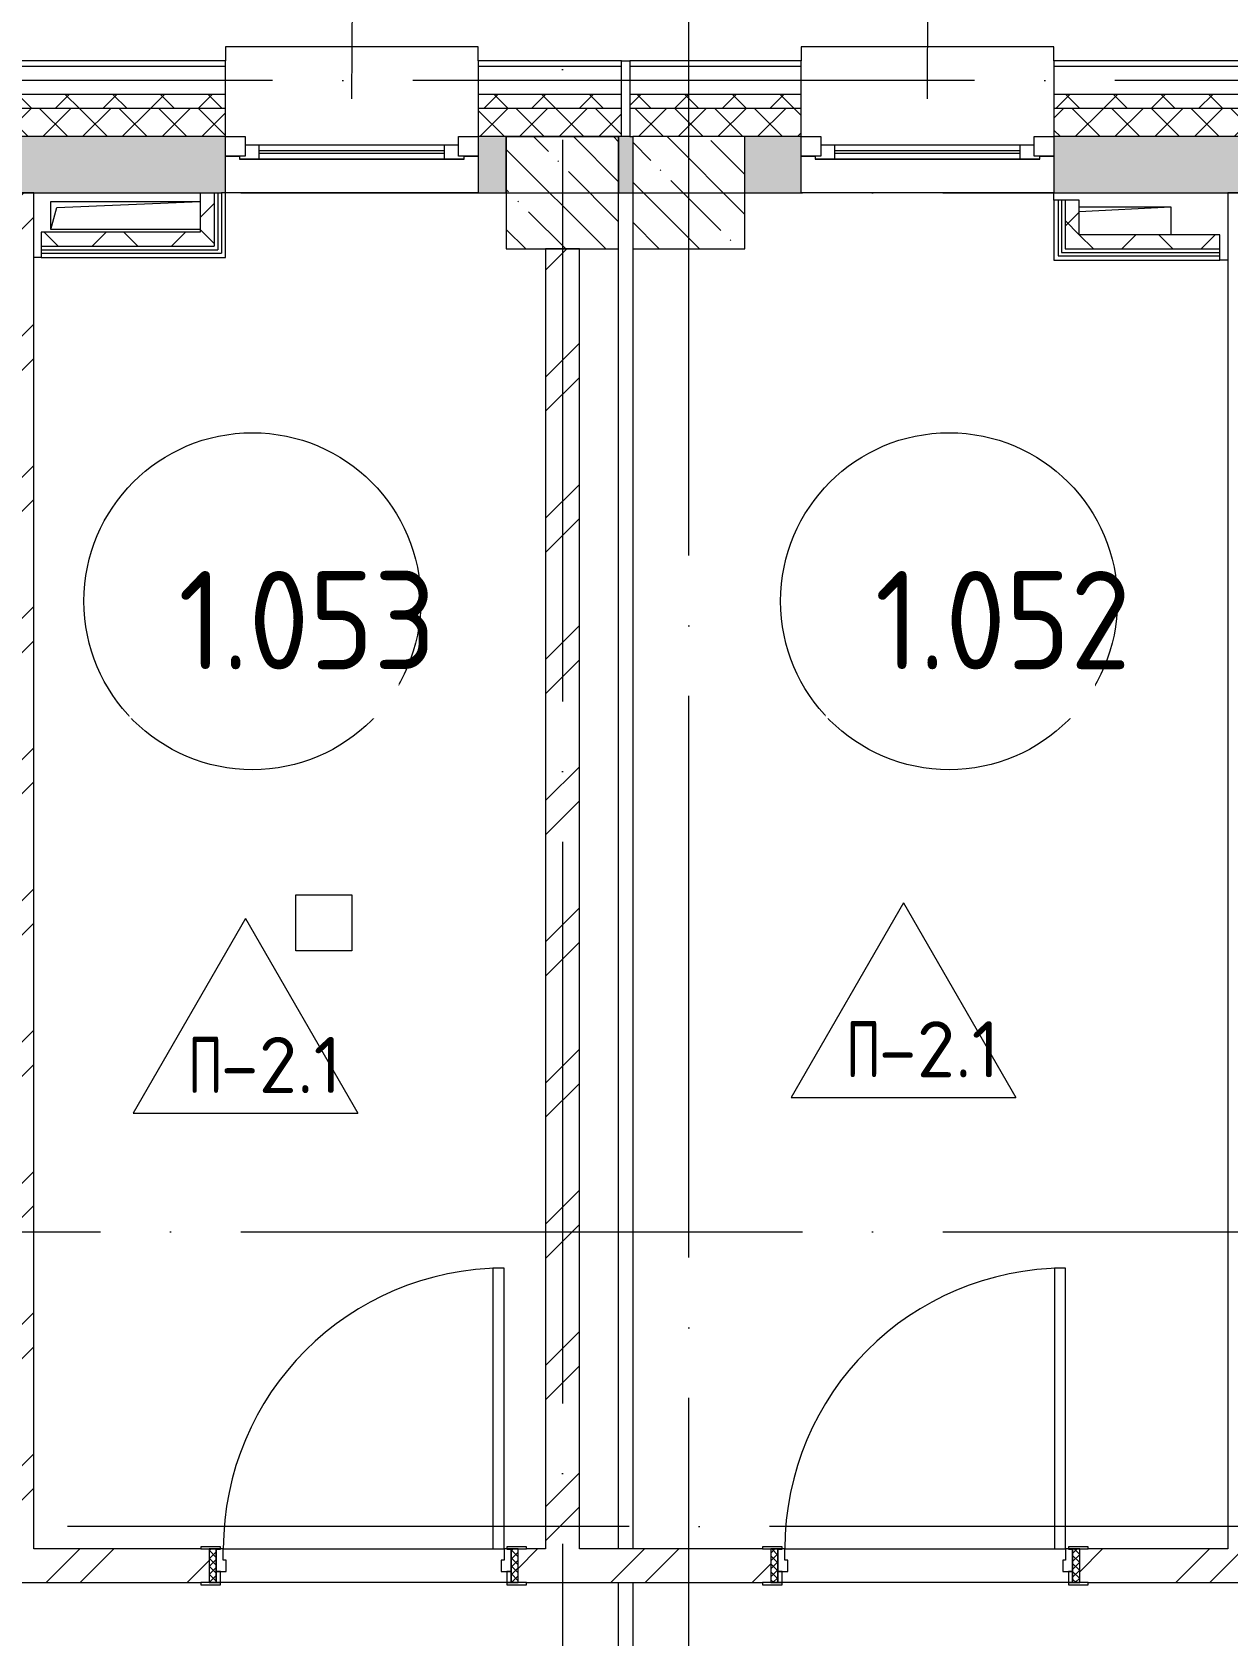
# Model space of a CAD drawing. Header units: millimetres. Extents: x -68946 to 288321, y -402657 to 324925.
# Drawn here: x 123999 to 128258, y 53235 to 58947 of the extents above; entities that cross this region are included whole.
import ezdxf

# ---------------------------------------------------------------- set-up
doc = ezdxf.new("R2010")
doc.units = ezdxf.units.MM
doc.linetypes.add('ADSK_Линия сетки', pattern=[2500, 2000, -250, 0, -250])
doc.linetypes.add('ADSK_Невидимые', pattern=[500, 300, -200])
for name, color, linetype, lineweight in [('A-AREA-____-IDEN', 250, 'Continuous', 9), ('A-DETL-____-HDLN', 90, 'ADSK_Невидимые', 9), ('A-DETL-GENF-OTLN', 250, 'Continuous', 5), ('A-DOOR-____-MCUT', 250, 'Continuous', 5), ('A-DOOR-____-OTLN', 250, 'Continuous', 5), ('A-DOOR-FRAM-MCUT', 31, 'Continuous', 5), ('A-DOOR-FRAM-OTLN', 31, 'Continuous', 5), ('A-FLOR-____-IDEN', 11, 'Continuous', 9), ('A-FLOR-____-OTLN', 192, 'Continuous', 9), ('A-GLAZ-____-IDEN', 152, 'Continuous', 9), ('A-GLAZ-____-MCUT', 250, 'Continuous', 9), ('A-GLAZ-____-OTLN', 250, 'Continuous', 5), ('A-WALL-____-MCUT', 250, 'Continuous', 13), ('A-WALL-____-OTLN', 250, 'Continuous', 9), ('A-WALL-____-PATT', 250, 'Continuous', 13), ('A-WALL-FNSH-MCUT', 250, 'Continuous', 13), ('I-WALL-____-OTLN', 250, 'Continuous', 9), ('S-COLS-____-MCUT', 250, 'Continuous', 25), ('S-COLS-____-OTLN', 250, 'Continuous', 9), ('S-GRID-____-OTLN', 250, 'Continuous', 9)]:
    doc.layers.add(name, color=color, linetype=linetype, lineweight=lineweight)
doc.styles.add('ISOCPEUR_1', font='isocpeur.ttf', dxfattribs={"width": 0.9, "height": 250})
doc.styles.add('ISOCPEUR_2', font='isocpeur.ttf', dxfattribs={"height": 160})
pattern_1 = [(45, (12287.9, -0.0006), (-251.4472, 251.4472), []), (45, (12287.9, 381), (-251.4472, 251.4472), [])]
pattern_2 = [(135, (12287.91, -0.0006), (-84.85281, -84.85281), []), (225, (12287.91, -0.0006), (84.85281, -84.85281), [])]
pattern_3 = [(45, (12287.91, -0.0006), (-70.71068, 70.71068), []), (135, (12287.91, -0.0006), (-70.71068, -70.71068), [])]
pattern_4 = [(45, (12287.91, -0.0006), (-141.42136, 141.42136), []), (135, (12287.91, -0.0006), (-141.42136, -141.42136), [])]

# ---------------------------------------------------------------- blocks, each defined once
blk = doc.blocks.new('Дверь_СКБ_1Ст_Внутренняя - Д-21л_1100x2100h_Пищеблок_Производственная часть-41855164-АР1_Маркировочный план 1 этажа С2и3')
at = {"layer": 'A-DOOR-____-OTLN'}
h = blk.add_hatch(dxfattribs=at)
h.set_pattern_fill('FP_12', color=256, style=0, pattern_type=2)
h.set_pattern_definition([(135, (1751.41, 124.685), (-14.14214, -14.14214), []), (225, (1751.41, 124.685), (14.14214, -14.14214), [])])
h.paths.add_polyline_path([(562.5, -60), (562.5, 60), (537.5, 60), (537.5, -60)])
at = {"layer": 'A-DOOR-FRAM-OTLN'}
h = blk.add_hatch(dxfattribs=at)
h.set_pattern_fill('FP_13', color=256, style=0, pattern_type=2)
h.set_pattern_definition([(45, (-371.384, 124.685), (-14.1421, 14.1421), []), (135, (-371.384, 124.685), (-14.1421, -14.1421), [])])
h.paths.add_polyline_path([(-512.5, -60), (-512.5, 60), (-537.5, 60), (-537.5, -60)])
at = {"layer": 'A-DOOR-____-MCUT'}
for p, q in [((512.5, 1060), (472.5, 1060)), ((472.5, 1060), (472.5, 60)), ((512.5, 60), (512.5, 1060)), ((472.5, 60), (512.5, 60))]:
    blk.add_line(p, q, dxfattribs=at)
at = {"layer": 'A-DOOR-____-OTLN'}
blk.add_arc((512.5, 60), 1000, 90, 180, dxfattribs=at)
at = {"layer": 'A-DOOR-FRAM-MCUT'}
for p, q in [((-497.5, 68), (-567.5, 68)), ((-567.5, 68), (-567.5, 60)), ((-567.5, 60), (-497.5, 60)), ((-512.5, 60), (-537.5, 60)), ((-537.5, 60), (-537.5, -60)), ((-487.5, 60), (-512.5, 60)), ((-512.5, 60), (-512.5, -20)), ((-512.5, -60), (-512.5, 60)), ((-497.5, 60), (-512.5, 60)), ((-512.5, 60), (-512.5, 59)), ((-512.5, 59), (-497.5, 59)), ((-497.5, 60), (-497.5, 68)), ((-497.5, 59), (-497.5, 60)), ((-487.5, 20), (-487.5, 60)), ((512.5, 60), (512.5, 20)), ((537.5, 60), (512.5, 60)), ((592.5, 68), (522.5, 68)), ((522.5, 68), (522.5, 60)), ((537.5, 60), (522.5, 60)), ((522.5, 60), (522.5, 59)), ((522.5, 60), (592.5, 60)), ((522.5, 59), (537.5, 59)), ((537.5, -20), (537.5, 60)), ((562.5, 60), (537.5, 60)), ((537.5, 60), (537.5, -60)), ((537.5, 59), (537.5, 60)), ((562.5, -60), (562.5, 60)), ((592.5, 60), (592.5, 68)), ((-477.5, 20), (-487.5, 20)), ((-477.5, -20), (-477.5, 20)), ((512.5, 20), (502.5, 20)), ((502.5, 20), (502.5, -20)), ((-512.5, -20), (-477.5, -20)), ((-497.5, -20), (-512.5, -20)), ((-512.5, -20), (-512.5, -60)), ((-497.5, -60), (-497.5, -20)), ((502.5, -20), (537.5, -20)), ((537.5, -20), (522.5, -20)), ((522.5, -20), (522.5, -60)), ((537.5, -60), (537.5, -20)), ((-497.5, -60), (-567.5, -60)), ((-567.5, -60), (-567.5, -68)), ((-567.5, -68), (-497.5, -68)), ((-537.5, -60), (-512.5, -60)), ((-512.5, -60), (-497.5, -60)), ((-497.5, -68), (-497.5, -60)), ((522.5, -60), (537.5, -60)), ((592.5, -60), (522.5, -60)), ((522.5, -60), (522.5, -68)), ((522.5, -68), (592.5, -68)), ((537.5, -60), (562.5, -60)), ((592.5, -68), (592.5, -60))]:
    blk.add_line(p, q, dxfattribs=at)
blk = doc.blocks.new('Окно_СКБ_1Ст1 - 120_Окно_СКБ_1Ст_900_ОК6Л-29019250-АР1_Маркировочный план 1 этажа С2и3')
at = {"layer": 'A-GLAZ-____-MCUT'}
for p, q in [((-450, -195), (-450, -125)), ((-450, -125), (-380, -125)), ((-380, -125), (-380, -195)), ((380, -155), (-380, -155)), ((-380, -155), (-380, -195)), ((-330, -205), (-330, -155)), ((330, -205), (330, -155)), ((380, -195), (380, -125)), ((380, -125), (450, -125)), ((380, -195), (380, -155)), ((450, -125), (450, -195)), ((-380, -195), (-450, -195)), ((-380, -195), (-400, -195)), ((-400, -195), (-400, -205)), ((-400, -205), (400, -205)), ((400, -205), (-400, -205)), ((450, -195), (380, -195)), ((400, -195), (380, -195)), ((400, -205), (400, -195))]:
    blk.add_line(p, q, dxfattribs=at)
at = {"layer": 'A-GLAZ-____-MCUT', "lineweight": 5}
for p, q in [((-330, -175), (330, -175)), ((330, -185), (-330, -185))]:
    blk.add_line(p, q, dxfattribs=at)
at = {"layer": 'A-GLAZ-____-OTLN'}
for p, q in [((-450, -195), (-400, -195)), ((400, -195), (450, -195))]:
    blk.add_line(p, q, dxfattribs=at)
blk = doc.blocks.new('WNW_Отлив1 - Отлив_металлический 2-28596055-АР1_Маркировочный план 1 этажа С2и3')
at = {"layer": 'A-GLAZ-____-OTLN'}
for p, q in [((450, 320), (-450, 320)), ((-450, 320), (-450, 270)), ((450, 270), (450, 320))]:
    blk.add_line(p, q, dxfattribs=at)
blk = doc.blocks.new('BSC_Колонна _Прямоугольная - 400x400-V56-АР1_Маркировочный план 1 этажа С2и3')
at = {"layer": 'S-COLS-____-OTLN', "lineweight": 5}
h = blk.add_hatch(dxfattribs=at)
h.set_pattern_fill('FP_90', color=256, style=0, pattern_type=2)
h.set_pattern_definition([(135, (-114049.98, -58375), (-142.56192, -142.56192), []), (135, (-113907.42, -58375), (-142.56192, -142.56192), [252.016, -50.403, 3.353, -47.05])])
h.paths.add_polyline_path([(200, -200), (200, 200), (-200, 200), (-200, -200), (-61.5, -200)])
at = {"layer": 'S-COLS-____-MCUT', "lineweight": 5}
for p, q in [((200, 200), (-200, 200)), ((-200, 200), (-200, -200)), ((200, -200), (200, 200)), ((-200, -200), (200, -200))]:
    blk.add_line(p, q, dxfattribs=at)
blk = doc.blocks.new('_Wn_-As_OpeningMEP_floor__Rectangular - _Wn_-As_OpeningMEP_floor__Rectangular-34851648-АР1_Маркировочный план 1 этажа С2и3')
at = {"layer": 'A-DETL-GENF-OTLN', "lineweight": 5}
blk.add_line((-101.9, 83.8), (225, 100), dxfattribs=at)
blk = doc.blocks.new('_Wn_-As_OpeningMEP_floor__Rectangular - _Wn_-As_OpeningMEP_floor__Rectangular-V92-АР1_Маркировочный план 1 этажа С2и3')
at = {"layer": 'A-DETL-GENF-OTLN', "lineweight": 5}
for p, q in [((-275, 0), (-253.1, 78.1)), ((-253.1, 78.1), (257.5, 99.3))]:
    blk.add_line(p, q, dxfattribs=at)
blk = doc.blocks.new('AAR_СКБ_Марка_Помещения_мал - Номер-28977439-АР1_Маркировочный план 1 этажа С2и3')
at = {"layer": 'A-AREA-____-IDEN'}
blk.add_circle((-0.028, 0), 3, dxfattribs=at)
blk = doc.blocks.new('AAR_СКБ_Марка_Перекрытия - Марка пола-17325028-АР1_Маркировочный план 1 этажа С2и3')
at = {"layer": 'A-FLOR-____-IDEN'}
for p, q in [((0, 6.932), (-4.002, 0)), ((0, 6.932), (4.002, 0)), ((-4.002, 0), (4.002, 0))]:
    blk.add_line(p, q, dxfattribs=at)

msp = doc.modelspace()

# ---------------------------------------------------------------- hatches: boundary and pattern name
at = {"layer": 'A-WALL-____-PATT', "lineweight": 15, "true_color": 0x000000}
h = msp.add_hatch(dxfattribs=at)
h.set_pattern_fill('FP_53', color=18, style=0, pattern_type=2)
h.set_pattern_definition(pattern_2)
h.paths.add_polyline_path([(125687.8919, 58675), (126097.8919, 58675), (126097.8919, 58725), (125587.9138, 58725), (125587.9138, 58675)])
h.paths.add_polyline_path([(124453.4726, 58675), (124687.9138, 58675), (124687.9138, 58725), (123687.9138, 58725), (123687.9138, 58675)])
h.paths.add_polyline_path([(121657.9597, 58675), (122787.9138, 58675), (122787.9138, 58725), (121537.9597, 58725), (121537.9597, 58675), (121637.9597, 58675)])
h = msp.add_hatch(dxfattribs=at)
h.set_pattern_fill('FP_53', color=18, style=0, pattern_type=2)
h.set_pattern_definition(pattern_2)
h.paths.add_polyline_path([(130387.9144, 58675), (130547.9144, 58675), (130547.598, 58725), (129537.9138, 58725), (129537.9138, 58675), (130287.9144, 58675)])
h.paths.add_polyline_path([(128637.9138, 58675), (128637.9138, 58725), (127637.9138, 58725), (127637.9138, 58675)])
h.paths.add_polyline_path([(126737.9138, 58675), (126737.9138, 58725), (126127.8919, 58725), (126127.8919, 58675), (126276.3634, 58675)])
h = msp.add_hatch(dxfattribs=at)
h.set_pattern_fill('FP_52', color=18, style=0, pattern_type=2)
h.set_pattern_definition(pattern_3)
h.paths.add_polyline_path([(123884.6878, 58575), (124687.9138, 58575), (124687.9138, 58675), (123687.9138, 58675), (123687.9138, 58575)])
h.paths.add_polyline_path([(121657.9597, 58575), (122787.9138, 58575), (122787.9138, 58675), (121487.9597, 58675), (121487.9597, 58575), (121637.9597, 58575)])
h.paths.add_polyline_path([(125587.9138, 58575), (126097.8919, 58575), (126097.8919, 58675), (125587.9138, 58675), (125587.9138, 58606.0127)])
h = msp.add_hatch(dxfattribs=at)
h.set_pattern_fill('FP_52', color=18, style=0, pattern_type=2)
h.set_pattern_definition(pattern_3)
h.paths.add_polyline_path([(130087.9138, 58575), (130287.9144, 58575), (130287.9144, 58675), (129537.9138, 58675), (129537.9138, 58575), (129887.8919, 58575)])
h.paths.add_polyline_path([(128377.9138, 58575), (128637.9138, 58575), (128637.9138, 58675), (127637.9138, 58675), (127637.9138, 58575), (128326.7966, 58575)])
h.paths.add_polyline_path([(126137.8919, 58575), (126737.9138, 58575), (126737.9138, 58675), (126127.8919, 58675), (126127.8919, 58575)])
h = msp.add_hatch(dxfattribs=at)
h.set_pattern_fill('FP_3', color=18, style=0, pattern_type=2)
h.set_pattern_definition([(50, (12287.9, -0.0006), (364.3679, -31.8783), [38.1, -419.1]), (355, (12287.9, -0.0006), (-70.4859, 382.1133), [30.48, -335.28]), (100.451, (12318.28, -2.66), (293.885, 350.2334), [32.38, -356.18]), (46.184, (12287.9, 101.6), (542.1585, -84.0858), [57.15, -628.65]), (96.636, (12333.1, 94.6), (474.805, 494.8554), [48.57, -534.27]), (351.184, (12287.9, 101.6), (474.8102, 494.85), [45.72, -502.92]), (21, (12338.7, 76.2), (303.2285, -204.53046), [38.1, -419.1]), (326, (12338.7, 76.2), (123.6039, 368.376), [30.48, -335.28]), (71.451, (12364, 59.16), (426.8341, 163.8427), [32.38, -356.18]), (37.5, (12287.91, -0.0006), (6.17665, 169.11015), [16.764, -314.452, 16.764, -323.596, -336.55]), (37.5, (12287.91, -0.0006), (6.17665, 169.11015), [-671.576, 16.764, -319.786]), (7.5, (12287.91, -0.0006), (133.63888, 200.3615), [16.764, -177.292, 16.764, -306.832, -128.27]), (7.5, (12287.91, -0.0006), (133.63888, 200.3615), [-517.652, 16.764, -111.506]), (327.5, (12174.63, -0.0006), (271.18182, -11.45836), [16.764, -110.236, 16.764, -379.476, -525.78]), (327.5, (12174.63, -0.0006), (271.18182, -11.45836), [-523.24, 16.764, -509.016]), (317.5, (12123.83, -0.0006), (296.2585, 50.85285), [16.764, -148.336, 16.764, -246.38, -373.38]), (317.5, (12123.83, -0.0006), (296.2585, 50.85285), [-428.244, 16.764, -356.616])])
h.paths.add_polyline_path([(122175.4969, 58375), (122787.9138, 58375), (122787.9138, 58575), (121387.9597, 58575), (121387.9597, 58375), (122128.1307, 58375)])
h.paths.add_polyline_path([(129561.6633, 58375), (129887.8919, 58375), (129887.8919, 58575), (129537.9138, 58575), (129537.9138, 58375)])
h.paths.add_polyline_path([(128637.9138, 58375), (128637.9138, 58575), (127637.9138, 58575), (127637.9138, 58375), (128501.4527, 58375)])
h.paths.add_polyline_path([(123713.7511, 58375), (124687.9138, 58375), (124687.9138, 58575), (123687.9138, 58575), (123687.9138, 58375)])
h.paths.add_polyline_path([(126737.9138, 58375), (126737.9138, 58575), (126537.8919, 58574.9994), (126537.8919, 58375)])
h.paths.add_polyline_path([(126087.8919, 58375), (126137.8919, 58375), (126137.892, 58574.9994), (126087.8919, 58574.9994)])
h.paths.add_polyline_path([(125687.8919, 58375), (125687.8895, 58574.9994), (125587.9138, 58575), (125587.9138, 58375), (125592.8856, 58375)])
h = msp.add_hatch(dxfattribs=at)
h.set_pattern_fill('FP_4', color=18, style=0, pattern_type=2)
h.set_pattern_definition(pattern_1)
h.paths.add_polyline_path([(123884.6878, 53545), (124004.6878, 53545), (124004.6878, 58375), (123884.6878, 58375), (123884.6878, 53980.129)])
h = msp.add_hatch(dxfattribs=at)
h.set_pattern_fill('FP_83', color=18, style=0, pattern_type=2)
h.set_pattern_definition(pattern_4)
h.paths.add_polyline_path([(124623.555, 58184.4337), (124647.9138, 58184.4337), (124647.9138, 58375), (124597.9138, 58375), (124597.9138, 58184.4337)])
h = msp.add_hatch(dxfattribs=at)
h.set_pattern_fill('FP_83', color=18, style=0, pattern_type=2)
h.set_pattern_definition(pattern_4)
h.paths.add_polyline_path([(127677.9138, 58175), (127727.9138, 58175), (127727.9138, 58349), (127677.9138, 58349), (127677.9138, 58225)])
h = msp.add_hatch(dxfattribs=at)
h.set_pattern_fill('FP_83', color=18, style=0, pattern_type=2)
h.set_pattern_definition(pattern_4)
h.paths.add_polyline_path([(124567.669, 58184.4337), (124597.9138, 58184.4337), (124597.9138, 58234.4337), (124030.6878, 58234.4337), (124030.6878, 58184.4337), (124546.561, 58184.4337)])
h = msp.add_hatch(dxfattribs=at)
h.set_pattern_fill('FP_83', color=18, style=0, pattern_type=2)
h.set_pattern_definition(pattern_4)
h.paths.add_polyline_path([(128084.4695, 58175), (128228.9138, 58175), (128228.9138, 58225), (127727.9138, 58225), (127727.9138, 58175)])
h = msp.add_hatch(dxfattribs=at)
h.set_pattern_fill('FP_4', color=18, style=0, pattern_type=2)
h.set_pattern_definition(pattern_1)
h.paths.add_polyline_path([(125947.9144, 53545), (125947.1511, 58174.9994), (125827.9144, 58174.9994), (125827.9144, 53545)])
h = msp.add_hatch(dxfattribs=at)
h.set_pattern_fill('FP_4', color=18, style=0, pattern_type=2)
h.set_pattern_definition(pattern_1)
h.paths.add_polyline_path([(123132.4448, 53425), (124629.9144, 53425), (124629.9144, 53545), (123064.6333, 53545), (123064.6333, 53425), (123094.6333, 53425)])
h.paths.add_polyline_path([(114753.3924, 53425), (116547.2934, 53425), (116547.2934, 53545), (114023.1438, 53545), (114023.1438, 53425), (114567.639, 53425)])
h.paths.add_polyline_path([(112923.1438, 53425), (112923.1438, 53545), (111807.8926, 53544.9832), (111807.9138, 53425), (112893.1438, 53425)])
h.paths.add_polyline_path([(117849.8362, 53425), (119220.9964, 53425), (119220.9964, 53545), (117647.2934, 53545), (117647.2934, 53425), (117787.8193, 53425)])
h.paths.add_polyline_path([(120350.9964, 53425), (121964.6333, 53425), (121964.6333, 53545), (120320.9964, 53545), (120320.9964, 53425), (120349.7178, 53425)])
h.paths.add_polyline_path([(125759.9144, 53425), (126629.9138, 53425), (126629.9138, 53545), (125729.9144, 53545), (125729.9144, 53425)])
h.paths.add_polyline_path([(130447.9134, 53425), (130447.9134, 53545), (130162.9138, 53545), (130162.9138, 53425), (130377.2299, 53425)])
h.paths.add_polyline_path([(128377.9138, 53425), (129062.9138, 53425), (129062.9138, 53545), (127729.9138, 53545), (127729.9138, 53425), (128318.092, 53425)])
at = {"layer": 'S-COLS-____-OTLN', "lineweight": 5, "true_color": 0x000000}
h = msp.add_hatch(dxfattribs=at)
h.set_pattern_fill('FP_1', color=18, style=0, pattern_type=2)
h.set_pattern_definition([(135, (12287.91, -0.0006), (-142.5612, -142.5612), []), (135, (12430.48, -0.0006), (-142.5612, -142.5612), [252.016, -50.403, 3.353, -47.05])])
h.paths.add_polyline_path([(125687.8919, 58174.9994), (126087.8919, 58174.9994), (126087.8917, 58574.9993), (125687.8919, 58574.9994), (125687.8919, 58375)])

# ---------------------------------------------------------------- linework, layer by layer
at = {"layer": 'A-DETL-____-HDLN', "color": 18, "true_color": 0x000000}
for p, q in [((124937.8925, 55674.9994), (124937.8925, 55874.9994)), ((124937.8925, 55874.9994), (125137.8925, 55874.9994)), ((125137.8925, 55874.9994), (125137.8925, 55674.9994)), ((125137.8925, 55674.9994), (124937.8925, 55674.9994))]:
    msp.add_line(p, q, dxfattribs=at)
at = {"layer": 'A-FLOR-____-OTLN', "color": 18, "lineweight": 5, "true_color": 0x000000}
for p, q in [((124065.3884, 58244.4337), (124065.3884, 58344.4337)), ((124065.3884, 58344.4337), (124597.9138, 58344.4337)), ((127637.9138, 58349), (127637.9138, 58375)), ((127727.9138, 58325.0006), (128054.8425, 58325.0006)), ((128054.8425, 58325.0006), (128054.8425, 58225)), ((124597.9138, 58244.4337), (124065.3884, 58244.4337)), ((126087.8919, 53545), (126087.8919, 58174.9994)), ((126137.8919, 58174.9994), (126137.8919, 53545)), ((124030.6878, 58144.4337), (124004.6878, 58144.4337)), ((128257.9138, 58135), (128228.9138, 58135)), ((126087.8919, 51875), (126087.8919, 53425)), ((126137.8919, 53425), (126137.8919, 51875))]:
    msp.add_line(p, q, dxfattribs=at)
at = {"layer": 'A-GLAZ-____-IDEN', "color": 18, "lineweight": 15, "true_color": 0x000000}
for p, q in [((125137.9138, 58710), (125142.4156, 59741.086)), ((127187.9138, 58710), (127192.4156, 59741.086))]:
    msp.add_line(p, q, dxfattribs=at)
at = {"layer": 'A-WALL-____-MCUT', "color": 18, "lineweight": 15, "true_color": 0x000000}
for p, q in [((124687.9138, 58825), (123687.9138, 58825)), ((124687.9138, 58725), (124687.9138, 58825)), ((125587.9138, 58825), (125587.9138, 58725)), ((126097.8919, 58825), (125587.9138, 58825)), ((126097.8919, 58725), (126097.8919, 58825)), ((126127.8919, 58825), (126127.8919, 58725)), ((126737.9138, 58825), (126127.8919, 58825)), ((126737.9138, 58725), (126737.9138, 58825)), ((127637.9138, 58825), (127637.9138, 58725)), ((128637.9138, 58825), (127637.9138, 58825)), ((124687.9138, 58725), (123687.9138, 58725)), ((124687.9138, 58675), (124687.9138, 58725)), ((125587.9138, 58725), (125587.9138, 58675)), ((126097.8919, 58725), (125587.9138, 58725)), ((126097.8919, 58675), (126097.8919, 58725)), ((126127.8919, 58725), (126127.8919, 58675)), ((126737.9138, 58725), (126127.8919, 58725)), ((126737.9138, 58675), (126737.9138, 58725)), ((127637.9138, 58725), (127637.9138, 58675)), ((128637.9138, 58725), (127637.9138, 58725)), ((124687.9138, 58675), (123687.9138, 58675)), ((124687.9138, 58575), (124687.9138, 58675)), ((125587.9138, 58675), (125587.9138, 58575)), ((126097.8919, 58675), (125587.9138, 58675)), ((126097.8919, 58575), (126097.8919, 58675)), ((126127.8919, 58675), (126127.8919, 58575)), ((126737.9138, 58675), (126127.8919, 58675)), ((126737.9138, 58575), (126737.9138, 58675)), ((127637.9138, 58675), (127637.9138, 58575)), ((128637.9138, 58675), (127637.9138, 58675)), ((124687.9138, 58575), (123687.9138, 58575)), ((124687.9138, 58375), (124687.9138, 58575)), ((125587.9138, 58575), (125587.9138, 58375)), ((125687.8919, 58575), (125587.9138, 58575)), ((125687.8919, 58375), (125687.8919, 58575)), ((125687.8919, 58575), (126087.8919, 58575)), ((126127.8919, 58575), (126087.8919, 58575)), ((126087.8919, 58575), (126087.8919, 58375)), ((126127.8919, 58575), (126137.8919, 58575)), ((126737.9138, 58575), (126537.8919, 58575)), ((126737.9138, 58375), (126737.9138, 58575)), ((127637.9138, 58575), (127637.9138, 58375)), ((128637.9138, 58575), (127637.9138, 58575)), ((124004.6878, 58375), (123884.6878, 58375)), ((124004.6878, 53545), (124004.6878, 58375)), ((124004.6878, 58375), (124672.9138, 58375)), ((124597.9138, 58375), (124597.9138, 58234.4337)), ((124647.9138, 58375), (124647.9138, 58184.4337)), ((124660.4138, 58375), (124660.4138, 58171.9337)), ((124687.9138, 58375), (124672.9138, 58375)), ((124672.9138, 58375), (124672.9138, 58159.4337)), ((124687.9138, 58144.4337), (124687.9138, 58375)), ((125587.9138, 58375), (125687.8919, 58375)), ((126087.8919, 58375), (126137.8919, 58375)), ((126537.8919, 58375), (126737.9138, 58375)), ((127637.9138, 58375), (128257.9138, 58375)), ((127652.9138, 58349), (127637.9138, 58349)), ((127637.9138, 58349), (127637.9138, 58135)), ((127652.9138, 58349), (127652.9138, 58150)), ((127665.4138, 58349), (127665.4138, 58162.5)), ((127727.9138, 58349), (127677.9138, 58349)), ((127677.9138, 58349), (127677.9138, 58175)), ((127727.9138, 58225), (127727.9138, 58349)), ((128257.9138, 58375), (128257.9138, 53545)), ((128377.9138, 58375), (128257.9138, 58375)), ((124597.9138, 58234.4337), (124030.6878, 58234.4337)), ((124030.6878, 58234.4337), (124030.6878, 58184.4337)), ((128228.9138, 58225), (127727.9138, 58225)), ((128228.9138, 58175), (128228.9138, 58225)), ((124030.6878, 58184.4337), (124647.9138, 58184.4337)), ((124030.6878, 58171.9337), (124660.4138, 58171.9337)), ((124030.6878, 58159.4337), (124030.6878, 58144.4337)), ((124030.6878, 58159.4337), (124672.9138, 58159.4337)), ((125827.9144, 58174.9994), (125827.9144, 53545)), ((125947.9144, 58174.9994), (125827.9144, 58174.9994)), ((125947.9144, 53545), (125947.9144, 58174.9994)), ((127652.9138, 58150), (128228.9138, 58150)), ((127665.4138, 58162.5), (128228.9138, 58162.5)), ((127677.9138, 58175), (128228.9138, 58175)), ((128228.9138, 58135), (128228.9138, 58150)), ((124030.6878, 58144.4337), (124687.9138, 58144.4337)), ((127637.9138, 58135), (128228.9138, 58135)), ((124599.9144, 53545), (124004.6878, 53545)), ((125827.9144, 53545), (125759.9144, 53545)), ((126599.9138, 53545), (125947.9144, 53545)), ((128257.9138, 53545), (127759.9138, 53545)), ((123094.6333, 53425), (124599.9144, 53425)), ((125759.9144, 53425), (126599.9138, 53425)), ((127759.9138, 53425), (129032.9138, 53425))]:
    msp.add_line(p, q, dxfattribs=at)
at = {"layer": 'A-WALL-____-OTLN', "color": 18, "lineweight": 5, "true_color": 0x000000}
msp.add_line((126097.8919, 58845), (126127.8919, 58845), dxfattribs=at)
at = {"layer": 'A-WALL-FNSH-MCUT', "lineweight": 15}
for p, q in [((124687.9138, 58845), (123687.9138, 58845)), ((124687.9138, 58825), (124687.9138, 58845)), ((126097.8919, 58845), (125587.9138, 58845)), ((125587.9138, 58845), (125587.9138, 58825)), ((126097.8919, 58825), (126097.8919, 58845)), ((126737.9138, 58845), (126127.8919, 58845)), ((126127.8919, 58845), (126127.8919, 58825)), ((126737.9138, 58825), (126737.9138, 58845)), ((128637.9138, 58845), (127637.9138, 58845)), ((127637.9138, 58845), (127637.9138, 58825)), ((127677.9138, 58349), (127652.9138, 58349)), ((124030.6878, 58184.4337), (124030.6878, 58159.4337)), ((128228.9138, 58150), (128228.9138, 58175))]:
    msp.add_line(p, q, dxfattribs=at)
at = {"layer": 'I-WALL-____-OTLN', "color": 18, "lineweight": 15, "true_color": 0x000000}
for p, q in [((125587.9138, 58375), (124687.9138, 58375)), ((127637.9138, 58375), (126737.9138, 58375)), ((124679.9144, 53545), (125639.9144, 53545)), ((126679.9138, 53545), (127639.9138, 53545)), ((125689.9144, 53425), (124669.9144, 53425)), ((127689.9138, 53425), (126669.9138, 53425))]:
    msp.add_line(p, q, dxfattribs=at)
at = {"layer": 'S-COLS-____-MCUT', "color": 18, "lineweight": 5, "true_color": 0x000000}
for p, q in [((126087.8919, 58574.9994), (125687.8919, 58574.9994)), ((125687.8919, 58375), (125687.8919, 58174.9994)), ((126087.8919, 58174.9994), (126087.8919, 58375)), ((125687.8919, 58174.9994), (125827.9144, 58174.9994)), ((125947.9144, 58174.9994), (126087.8919, 58174.9994))]:
    msp.add_line(p, q, dxfattribs=at)
at = {"layer": 'S-COLS-____-OTLN', "color": 18, "lineweight": 5, "true_color": 0x000000}
for p, q in [((125687.8919, 58574.9994), (125687.8919, 58375)), ((126087.8919, 58375), (126087.8919, 58574.9994)), ((125827.9144, 58174.9994), (125947.9144, 58174.9994))]:
    msp.add_line(p, q, dxfattribs=at)
at = {"layer": 'S-GRID-____-OTLN', "color": 18, "linetype": 'ADSK_Линия сетки', "true_color": 0x000000}
for p, q in [((125887.9138, 61063.6538), (125887.9138, -1649.5356)), ((126337.9138, -2919.5356), (126337.9138, 59793.6538)), ((167356.8279, 58775), (111607.9138, 58775)), ((77240.3519, 58375), (168626.8279, 58375)), ((77240.3519, 54675), (168626.8279, 54675)), ((168626.8279, 53625), (111607.9138, 53625))]:
    msp.add_line(p, q, dxfattribs=at)

# ---------------------------------------------------------------- block references
at = {"layer": 'A-AREA-____-IDEN', "color": 18, "true_color": 0x000000, "xscale": 200, "yscale": 200, "zscale": 99.99999999999993}
for p in [(124789.1395, 56920.3002), (127270.2787, 56920.3002)]:
    msp.add_blockref('AAR_СКБ_Марка_Помещения_мал - Номер-28977439-АР1_Маркировочный план 1 этажа С2и3', p, dxfattribs=at)
at = {"layer": 'A-DOOR-____-OTLN', "color": 18, "true_color": 0x000000}
for p in [(125167.4144, 53485), (127167.4138, 53485)]:
    msp.add_blockref('Дверь_СКБ_1Ст_Внутренняя - Д-21л_1100x2100h_Пищеблок_Производственная часть-41855164-АР1_Маркировочный план 1 этажа С2и3', p, dxfattribs=at)
at = {"layer": 'A-FLOR-____-IDEN', "color": 18, "true_color": 0x000000, "xscale": 99.99999999999993, "yscale": 99.99999999999993, "zscale": 99.99999999999993}
for p in [(127102.9141, 55153.1705), (124759.2964, 55097.2959)]:
    msp.add_blockref('AAR_СКБ_Марка_Перекрытия - Марка пола-17325028-АР1_Маркировочный план 1 этажа С2и3', p, dxfattribs=at)
at = {"layer": 'A-GLAZ-____-OTLN', "color": 18, "lineweight": 15, "true_color": 0x000000}
for p in [(125137.9138, 58575), (127187.9138, 58575)]:
    msp.add_blockref('WNW_Отлив1 - Отлив_металлический 2-28596055-АР1_Маркировочный план 1 этажа С2и3', p, dxfattribs=at)
at = {"layer": 'A-GLAZ-____-OTLN', "color": 18, "true_color": 0x000000}
for name, p in [('Окно_СКБ_1Ст1 - 120_Окно_СКБ_1Ст_900_ОК6Л-29019250-АР1_Маркировочный план 1 этажа С2и3', (125137.9138, 58700)), ('Окно_СКБ_1Ст1 - 120_Окно_СКБ_1Ст_900_ОК6Л-29019250-АР1_Маркировочный план 1 этажа С2и3', (127187.9138, 58700)), ('_Wn_-As_OpeningMEP_floor__Rectangular - _Wn_-As_OpeningMEP_floor__Rectangular-V92-АР1_Маркировочный план 1 этажа С2и3', (124340.3884, 58244.4337)), ('_Wn_-As_OpeningMEP_floor__Rectangular - _Wn_-As_OpeningMEP_floor__Rectangular-34851648-АР1_Маркировочный план 1 этажа С2и3', (127829.8425, 58225.0003))]:
    msp.add_blockref(name, p, dxfattribs=at)
at = {"layer": 'S-COLS-____-OTLN', "color": 18, "lineweight": 5, "true_color": 0x000000}
msp.add_blockref('BSC_Колонна _Прямоугольная - 400x400-V56-АР1_Маркировочный план 1 этажа С2и3', (126337.8919, 58374.9994), dxfattribs=at)

# ---------------------------------------------------------------- texts
at = {"layer": 'A-FLOR-____-IDEN', "color": 18, "true_color": 0x000000, "char_height": 200, "attachment_point": 1, "style": 'ISOCPEUR_2'}
for s, insert, width in [('\\fISOCPEUR|b0|i0|c204|p34|;\\W.7;П', (126897.6792, 55424.5563), 140.295312), ('-2.1', (127013.4344, 55424.5563), 381.60325), ('\\fISOCPEUR|b0|i0|c204|p34|;\\W.7;П', (124554.0615, 55368.6817), 140.295312), ('-2.1', (124669.8167, 55368.6817), 381.60325)]:
    msp.add_mtext(s, dxfattribs=dict(at, insert=insert, width=width))

# ---------------------------------------------------------------- next in the draw order: texts
at = {"layer": 'A-AREA-____-IDEN', "color": 18, "true_color": 0x000000, "char_height": 350, "width": 609.2825, "attachment_point": 1, "style": 'ISOCPEUR_1', "bg_fill": 3, "box_fill_scale": 1.5, "bg_fill_color": 256, "bg_fill_transparency": 0}
for s, insert in [('1.053', (124519.6391, 57027.7857)), ('1.052', (127000.7783, 57027.7857))]:
    msp.add_mtext(s, dxfattribs=dict(at, insert=insert))

doc.saveas('drawing.dxf')
